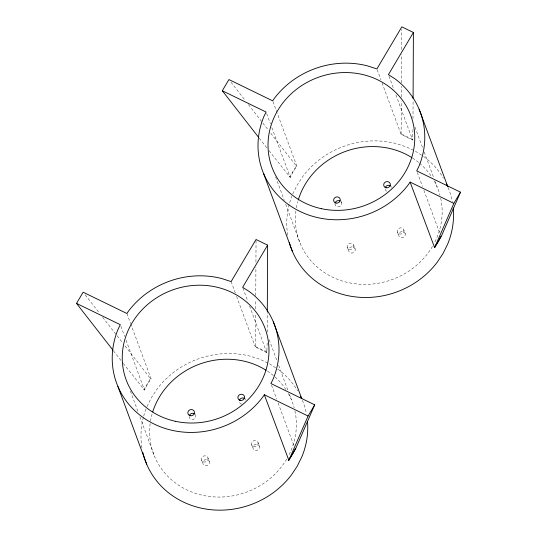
<?xml version="1.0" encoding="UTF-8"?>
<svg xmlns="http://www.w3.org/2000/svg" width="537" height="537" viewBox="0 0 537 537"><rect width="100%" height="100%" fill="white"/><g stroke="black" fill="none" stroke-linecap="round" stroke-linejoin="round"><path stroke-width="0.4" stroke-dasharray="2.69 2.01" d="M267.158 343.022L266.835 352.688L255.303 346.983L255.693 313.125M255.713 308.943L255.76 299.74M255.78 295.558L255.914 267.117M255.934 262.096L256.042 240.348M267.211 332.141L267.298 312.903M412.94 129.524L412.617 140.036L401.085 134.331L401.475 101.305M401.488 97.123L401.542 86.249M401.562 82.899L401.696 54.459M401.716 49.438L401.81 29.36M412.993 118.65L413.081 101.084M123.275 363.401L144.493 390.09L146.957 385.136L151.092 378.887L130.934 324.395M147.004 406.563L151.521 397.474L157.18 388.922A84.168 77.476 -20.3 0 1 250.584 356.286L260.297 359.461L268.037 363.119M269.057 150.743L290.275 177.438L292.739 172.478L296.874 166.228L277.293 113.294M292.786 193.904L297.303 184.815L302.962 176.264A84.168 77.476 -20.3 0 1 396.366 143.634L406.079 146.809L415.229 151.125L421.72 155.274M143.829 389.768L150.467 378.578L124.772 345.613M289.611 177.109L296.249 165.92L270.554 132.961M401.314 133.935L412.893 139.566M296.249 165.92L296.874 166.228M255.531 346.593L267.111 352.225M150.467 378.578L151.092 378.887M269.446 363.784L275.937 367.926M230.984 82.195L245.375 100.654M248.456 104.608L262.331 122.409M262.848 123.067L268.5 130.323M259.29 138.217L267.003 148.105M85.202 294.853L99.076 312.655M102.674 317.266L122.718 342.982M113.508 350.876L122.758 362.737M414.967 127.061L422.747 148.098M424.19 151.998L433.701 177.707M435.138 181.607L437.158 187.057M389.003 76.2L393.903 89.437M395.917 94.881L412.617 140.036M417.276 172.437L422.458 186.446M423.901 190.34L439.736 233.152M377.182 69.716L380.928 79.838M382.076 82.953L401.085 134.331M403.837 229.99A3.37 3.101 -20.3 0 1 399.763 234.038A3.37 3.101 -20.3 0 1 398.253 228.89A3.37 3.101 -20.3 0 1 403.837 229.99L405.207 233.689A3.37 3.101 -20.3 0 1 401.132 237.743A3.37 3.101 -20.3 0 1 399.622 232.588A3.37 3.101 -20.3 0 1 405.207 233.689M397.4 231.957L398.769 235.656M340.7 200.502L341.525 202.718M353.762 245.288A3.37 3.101 -20.3 0 1 349.694 249.336A3.37 3.101 -20.3 0 1 348.177 244.187A3.37 3.101 -20.3 0 1 353.762 245.288L355.132 248.987A3.37 3.101 -20.3 0 1 351.064 253.034A3.37 3.101 -20.3 0 1 349.547 247.886A3.37 3.101 -20.3 0 1 355.132 248.987M347.325 247.255L348.694 250.954M272.977 101.621L277.005 112.515M266.661 113.602L270.406 123.725M271.85 127.618L290.275 177.438M275.609 176.901L284.254 200.281M285.691 204.174L300.391 243.919M269.185 339.72L277.253 361.535M278.696 365.435L287.919 390.365M289.356 394.265L291.376 399.716M242.932 288.08L247.832 301.317M249.557 305.983L266.835 352.688M271.494 385.096L276.676 399.105M278.119 402.998L293.954 445.811M231.111 281.596L235.434 293.276M236.582 296.384L255.303 346.983M258.055 442.649A3.37 3.101 -20.3 0 1 253.981 446.697A3.37 3.101 -20.3 0 1 252.471 441.548A3.37 3.101 -20.3 0 1 258.055 442.649L259.425 446.348A3.37 3.101 -20.3 0 1 255.35 450.402A3.37 3.101 -20.3 0 1 253.84 445.247A3.37 3.101 -20.3 0 1 259.425 446.348M251.618 444.616L252.987 448.314M207.98 457.947A3.37 3.101 -20.3 0 1 203.912 461.995A3.37 3.101 -20.3 0 1 202.395 456.846A3.37 3.101 -20.3 0 1 207.98 457.947L209.349 461.645A3.37 3.101 -20.3 0 1 205.282 465.693A3.37 3.101 -20.3 0 1 203.765 460.545A3.37 3.101 -20.3 0 1 209.349 461.645M201.543 459.907L202.912 463.612M126.907 313.494L130.652 323.616M120.879 326.261L124.624 336.384M126.067 340.27L144.493 390.09M130.397 391.117L138.184 412.161M139.909 416.833L154.609 456.571M448.167 187.635A84.168 77.476 -20.3 0 1 452.302 201.623M287.711 235.152A84.168 77.476 -20.3 0 1 291.846 196.24M423.666 156.515A84.168 77.476 -20.3 0 1 443.448 178.197M341.19 201.986A3.37 3.101 -20.3 0 1 339.183 206.678A3.37 3.101 -20.3 0 1 334.967 203.885M386.721 191.206A3.37 3.101 -20.3 0 1 385.042 188.588M391.258 186.688A3.37 3.101 -20.3 0 1 391.594 187.426M440.696 198.18A74.066 68.179 -20.3 0 1 434.446 242.878M432.466 246.443A74.066 68.179 -20.3 0 1 345.7 281.979A74.066 68.179 -20.3 0 1 295.921 210.94M296.397 207.806A74.066 68.179 -20.3 0 1 297.807 201.59M412.584 158.066A74.066 68.179 -20.3 0 1 419.008 162.785M419.619 163.295A74.066 68.179 -20.3 0 1 432.043 177.425M434.064 180.768A74.066 68.179 -20.3 0 1 439.957 195.153M294.914 410.839A74.066 68.179 -20.3 0 1 288.282 456.255M286.684 459.101A74.066 68.179 -20.3 0 1 199.918 494.637A74.066 68.179 -20.3 0 1 150.138 423.599M150.481 421.25A74.066 68.179 -20.3 0 1 152.025 414.249M267.473 371.161A74.066 68.179 -20.3 0 1 274.434 376.471M275.031 376.994A74.066 68.179 -20.3 0 1 285.838 389.432M288.282 393.426A74.066 68.179 -20.3 0 1 294.175 407.811M302.385 400.293A84.168 77.476 -20.3 0 1 306.365 413.483M141.929 447.811A84.168 77.476 -20.3 0 1 143.493 416.853M143.715 416.054A84.168 77.476 -20.3 0 1 146.064 408.899M277.884 369.174A84.168 77.476 -20.3 0 1 297.666 390.855M241.744 404.133A3.37 3.101 -20.3 0 1 239.26 401.246M245.476 399.347A3.37 3.101 -20.3 0 1 245.812 400.085M195.408 414.645A3.37 3.101 -20.3 0 1 193.401 419.337A3.37 3.101 -20.3 0 1 189.185 416.544"/><path stroke-width="0.81" d="M267.305 312.064L267.621 245.141L256.042 239.509L231.111 281.596L221.828 278.562A84.168 77.476 -20.3 0 0 128.43 311.198L126.907 313.494L83.148 292.215L76.509 303.405L112.998 350.211M413.087 98.573L413.403 32.482L401.824 26.85L376.893 68.937L367.61 65.903A84.168 77.476 -20.3 0 0 274.212 98.54L272.689 100.842L228.93 79.557L222.291 90.746L258.78 137.553M76.509 303.405L120.308 324.704L118.254 328.839A84.168 77.476 -20.3 0 0 155.025 424.485A84.168 77.476 -20.3 0 0 262.794 397.044L264.318 394.742L288.846 460.296L308.077 416.027L314.709 404.831L270.917 383.539L272.971 379.404A84.168 77.476 -20.3 0 0 249.128 291.443L242.65 287.302L267.621 245.141M288.846 460.296L295.478 449.107L314.709 404.831M222.291 90.746L266.09 112.045L264.036 116.18A84.168 77.476 -20.3 0 0 300.807 211.826A84.168 77.476 -20.3 0 0 408.576 184.386L410.1 182.09L434.628 247.644L453.859 203.369L460.491 192.179L416.699 170.88L418.753 166.745A84.168 77.476 -20.3 0 0 394.91 78.785L388.426 74.643L413.403 32.482M460.491 192.179L441.26 236.448L434.628 247.644M294.753 449.637L292.645 453.886L288.503 460.135M440.89 236.267L438.427 241.227L434.285 247.476M410.1 182.09L453.859 203.369M264.318 394.742L308.077 416.027M295.108 448.925L295.478 449.107M419.102 109.159L447.851 186.883A84.168 77.476 -20.3 0 0 446.516 183.929M263.687 173.766L292.437 251.497M273.32 321.817L301.781 398.756M117.905 386.425L146.655 464.149M453.208 208.067A84.168 77.476 -20.3 0 1 447.502 244.476L442.991 253.565L437.326 262.11A84.168 77.476 -20.3 0 1 354.051 296.733A84.168 77.476 -20.3 0 1 289.262 242.301M335.081 203.067A3.37 3.101 -20.3 0 1 339.961 200.905M385.15 187.775A3.37 3.101 -20.3 0 1 390.728 186.071M298.25 200.053A74.066 68.179 -20.3 0 1 411.906 157.63M152.703 411.939A74.066 68.179 -20.3 0 1 266.124 370.288M307.5 421.538A84.168 77.476 -20.3 0 1 301.72 457.135L297.209 466.223L291.544 474.768A84.168 77.476 -20.3 0 1 206.987 509.21A84.168 77.476 -20.3 0 1 142.882 452.597M300.733 396.588A84.168 77.476 -20.3 0 1 301.418 398.058M189.299 415.725A3.37 3.101 -20.3 0 1 194.871 414.02M239.368 400.427A3.37 3.101 -20.3 0 1 244.946 398.729M336.081 203.067A3.37 3.101 -20.3 0 0 340.156 199.019A3.37 3.101 -20.3 0 0 334.571 197.918A3.37 3.101 -20.3 0 0 336.081 203.067M386.157 187.775A3.37 3.101 -20.3 0 0 390.224 183.721A3.37 3.101 -20.3 0 0 384.64 182.62A3.37 3.101 -20.3 0 0 386.157 187.775M321.26 208.651A74.066 68.179 -20.3 0 0 412.57 121.127A74.066 68.179 -20.3 0 0 290.349 94.606A74.066 68.179 -20.3 0 0 321.26 208.651M175.478 421.31A74.066 68.179 -20.3 0 0 266.788 333.786A74.066 68.179 -20.3 0 0 144.567 307.265A74.066 68.179 -20.3 0 0 175.478 421.31M240.375 400.434A3.37 3.101 -20.3 0 0 244.442 396.38A3.37 3.101 -20.3 0 0 238.858 395.279A3.37 3.101 -20.3 0 0 240.375 400.434M190.299 415.725A3.37 3.101 -20.3 0 0 194.374 411.678A3.37 3.101 -20.3 0 0 188.789 410.577A3.37 3.101 -20.3 0 0 190.299 415.725"/></g></svg>
